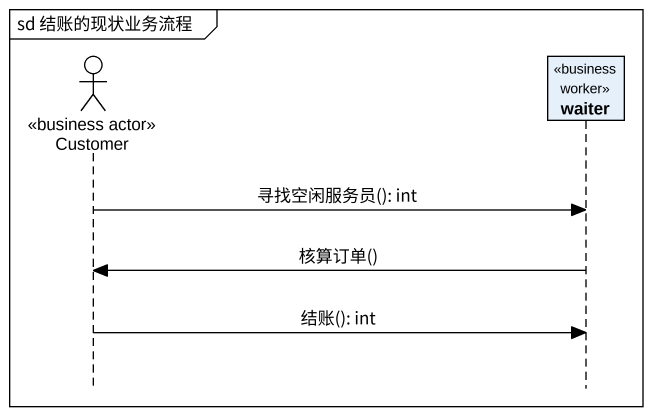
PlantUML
@startuml
mainframe sd 结账的现状业务流程
hide footbox
actor Customer <<business actor>>
participant waiter <<business worker>>

Customer -> waiter : 寻找空闲服务员(): int
waiter -> Customer : 核算订单()
Customer -> waiter : 结账(): int
@enduml
